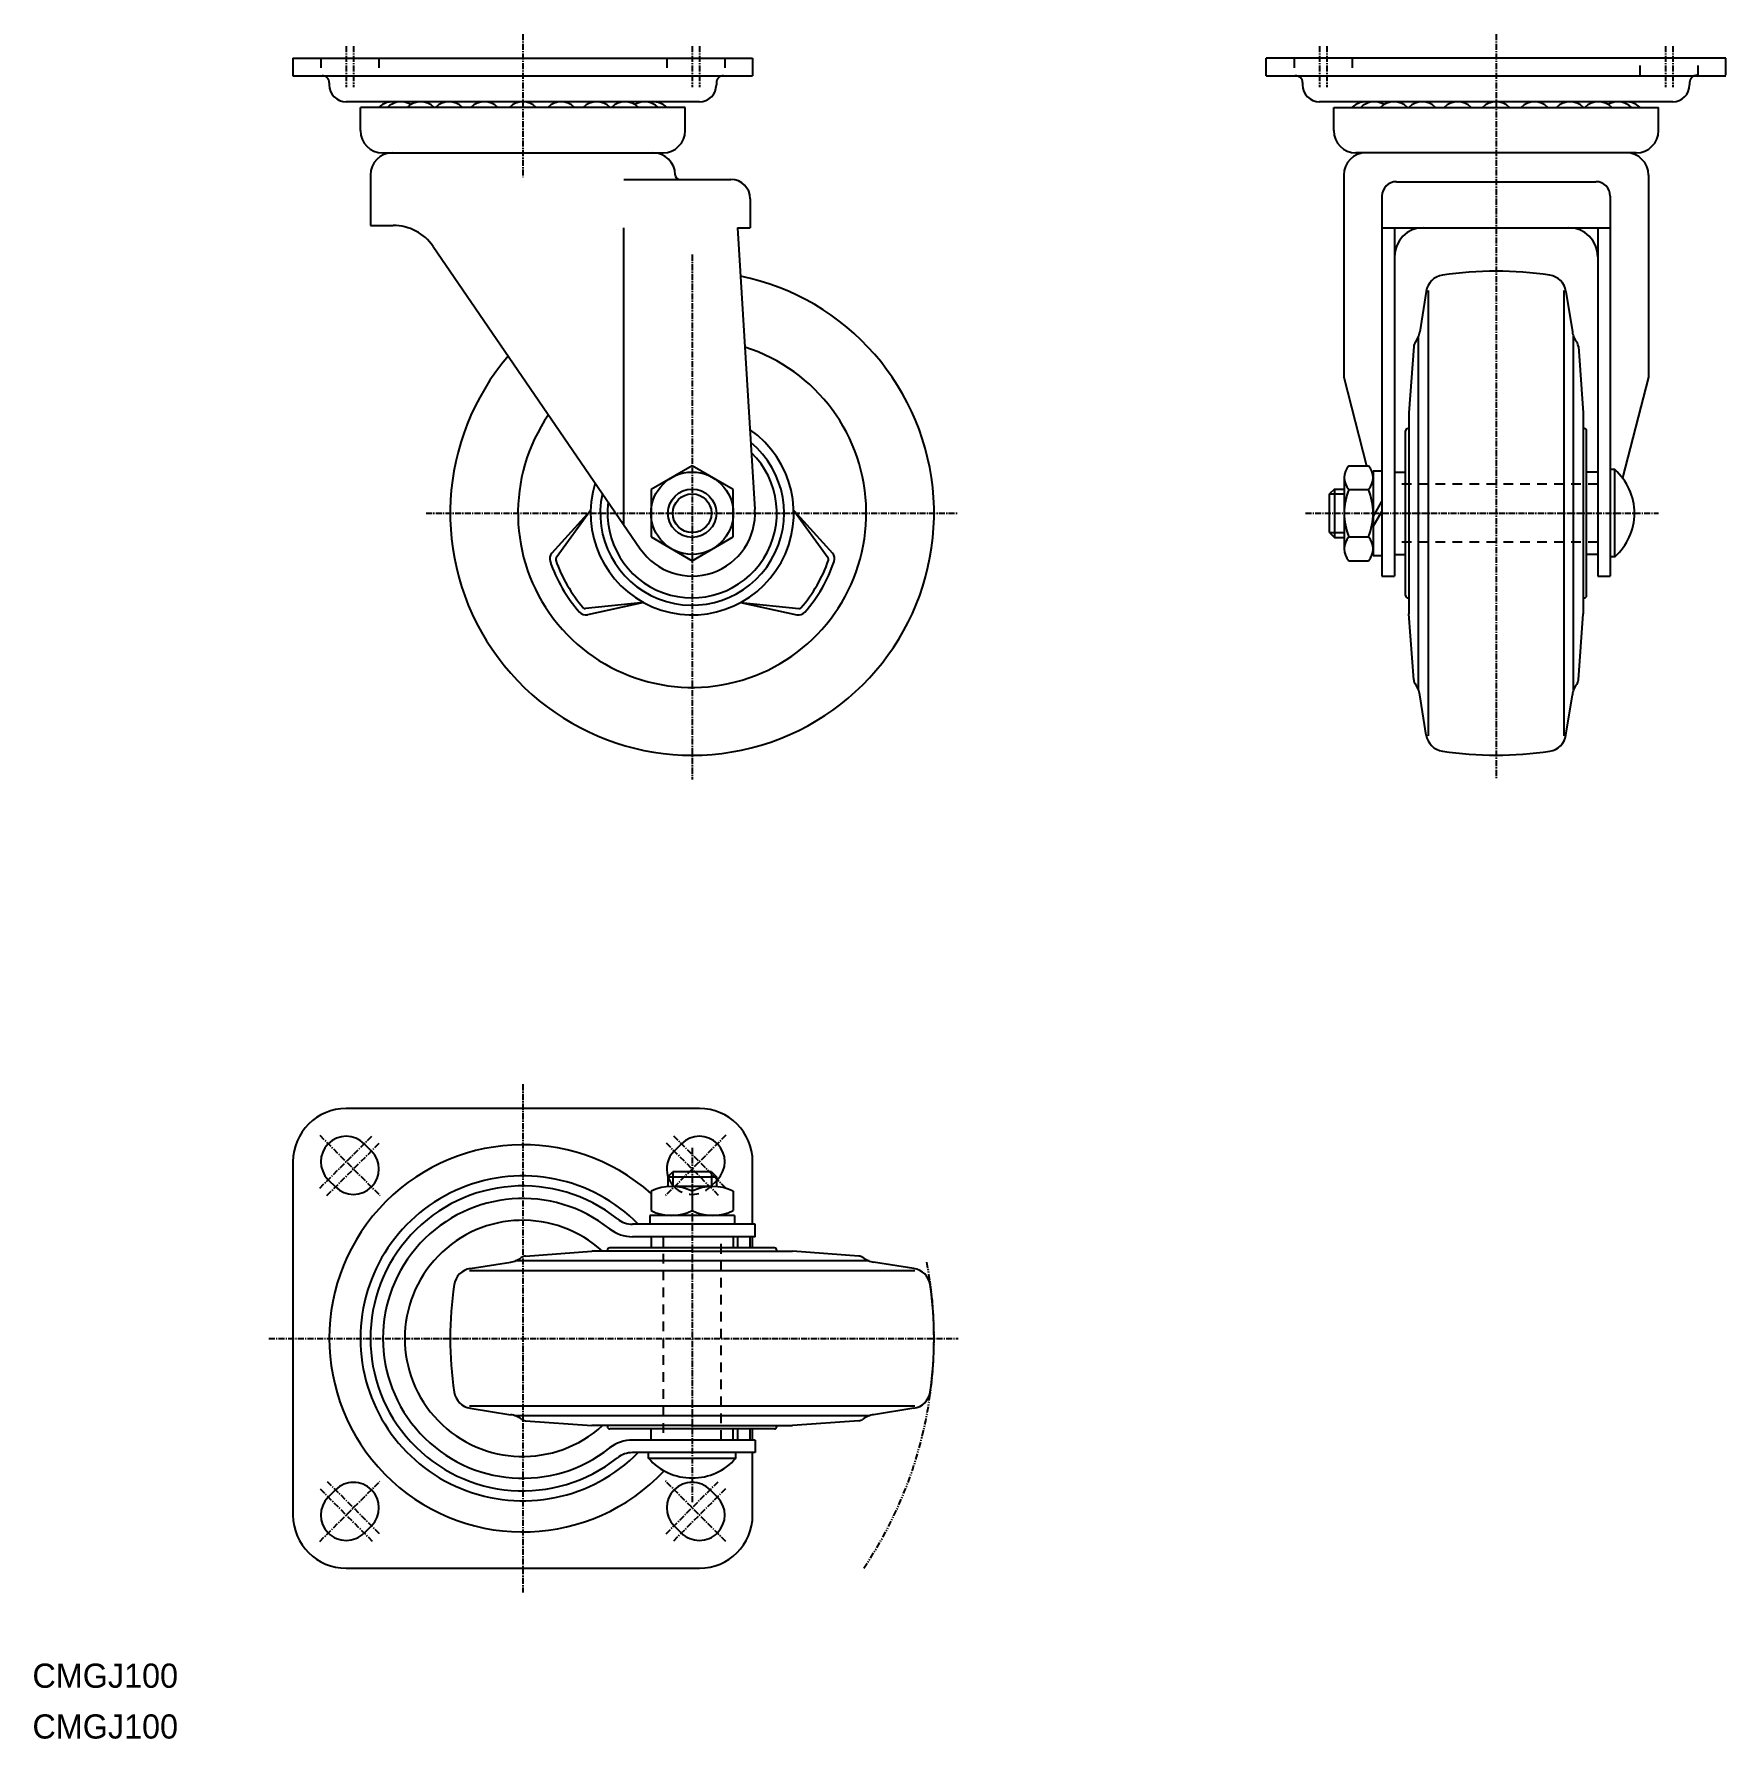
# Model space of a CAD drawing. Extents: x 0 to 350, y 0 to 352.
import ezdxf

# ---------------------------------------------------------------- set-up
doc = ezdxf.new("R2010")
doc.units = 0
for name, pattern in [('CENTER', [2, 1.25, -0.25, 0.25, -0.25]), ('DASHED', [3.5, 2, -1.5]), ('PHANTOM', [2.5, 1.25, -0.25, 0.25, -0.25, 0.25, -0.25])]:
    doc.linetypes.add(name, pattern=pattern)
doc.layers.get('0').update_dxf_attribs({"linetype": 'CONTINUOUS'})
doc.layers.add('CENTER', color=1, linetype='CENTER')

msp = doc.modelspace()

# ---------------------------------------------------------------- linework, layer by layer
at = {"color": 7, "linetype": 'CONTINUOUS'}
for p, q in [((53.85, 347.19), (53.85, 343.59)), ((53.85, 347.19), (148.85, 347.19)), ((148.85, 347.19), (148.85, 343.59)), ((350.01, 347.19), (255.01, 347.19)), ((255.01, 343.59), (255.01, 347.19)), ((350.01, 343.69), (350.01, 347.19)), ((53.85, 343.59), (148.85, 343.59)), ((61.35, 342.09), (61.35, 341.69)), ((141.35, 342.09), (141.35, 341.69)), ((255.01, 343.59), (350.01, 343.59)), ((262.51, 342.19), (262.51, 341.69)), ((342.51, 342.19), (342.51, 341.69)), ((137.85, 338.19), (64.85, 338.19)), ((339.01, 338.19), (266.01, 338.19)), ((134.91, 337.05), (67.78, 337.05)), ((67.78, 332.25), (67.78, 337.05)), ((134.91, 332.25), (134.91, 337.05)), ((268.95, 337.05), (336.08, 337.05)), ((268.95, 332.25), (268.95, 337.05)), ((336.08, 332.25), (336.08, 337.05)), ((72.38, 327.65), (130.35, 327.65)), ((331.48, 327.65), (273.55, 327.65)), ((69.85, 323.05), (69.85, 312.65)), ((122.21, 322.15), (144.35, 322.15)), ((271.01, 323.05), (271.01, 281.27)), ((281.91, 321.69), (323.11, 321.69)), ((334.01, 323.05), (334.01, 281.27)), ((148.35, 318.15), (148.35, 312.19)), ((278.91, 318.69), (278.91, 240.19)), ((326.11, 318.69), (326.11, 240.19)), ((69.85, 312.65), (74.58, 312.65)), ((122.21, 250.82), (122.21, 312.19)), ((145.75, 312.19), (148.35, 312.19)), ((145.75, 312.19), (149.32, 253.99)), ((278.91, 312.19), (326.11, 312.19)), ((281.51, 312.19), (281.51, 240.19)), ((323.51, 312.19), (323.51, 240.19)), ((82.83, 308.3), (125.62, 245.84)), ((288.07, 299.03), (286.75, 290.69)), ((288.51, 207.19), (288.51, 299.19)), ((316.51, 299.19), (316.51, 207.19)), ((316.96, 299.03), (318.28, 290.69)), ((286.51, 216.6), (286.51, 289.77)), ((318.51, 216.6), (318.51, 289.77)), ((285.5, 287.62), (284.51, 273.95)), ((319.53, 287.62), (320.51, 273.95)), ((271.01, 281.27), (275.75, 263)), ((334.01, 281.27), (328.63, 260.5)), ((284.51, 273.95), (284.51, 232.43)), ((320.51, 273.95), (320.51, 232.43)), ((283.81, 236.19), (283.81, 270.19)), ((284.51, 270.69), (284.31, 270.69)), ((320.51, 270.69), (320.71, 270.69)), ((321.21, 236.19), (321.21, 270.19)), ((136.35, 263), (127.85, 258.1)), ((144.85, 258.1), (136.35, 263)), ((272.11, 263), (276.11, 263)), ((277.11, 261.94), (277.11, 244.44)), ((277.11, 261.94), (278.91, 261.94)), ((281.51, 261.69), (283.81, 261.69)), ((323.51, 261.69), (321.21, 261.69)), ((327.05, 262.19), (326.11, 262.19)), ((327.05, 244.19), (327.05, 262.19)), ((127.85, 258.1), (127.85, 248.28)), ((144.85, 248.28), (144.85, 258.1)), ((269.11, 258.19), (268.11, 257.19)), ((268.11, 249.19), (268.11, 257.19)), ((269.11, 258.19), (271.11, 258.19)), ((269.11, 258.19), (269.11, 248.19)), ((271.11, 260.55), (271.11, 245.83)), ((272.11, 258.1), (276.11, 258.1)), ((115.35, 253.77), (107.34, 244.93)), ((115.35, 253.77), (108.24, 243.94)), ((157.34, 253.77), (165.36, 244.93)), ((157.34, 253.77), (164.45, 243.94)), ((277.11, 252.46), (278.91, 255.58)), ((277.11, 250.44), (278.91, 253.56)), ((127.85, 248.28), (136.35, 243.37)), ((136.35, 243.37), (144.85, 248.28)), ((268.11, 249.19), (269.11, 248.19)), ((269.11, 248.19), (271.11, 248.19)), ((272.11, 248.28), (276.11, 248.28)), ((272.11, 243.37), (276.11, 243.37)), ((277.11, 244.44), (278.91, 244.44)), ((281.51, 244.69), (283.81, 244.69)), ((323.51, 244.69), (321.21, 244.69)), ((327.05, 244.19), (326.11, 244.19)), ((278.91, 240.19), (281.51, 240.19)), ((323.51, 240.19), (326.11, 240.19)), ((126.35, 234.72), (114.28, 233.47)), ((126.35, 234.72), (114.69, 232.2)), ((146.34, 234.72), (158.41, 233.47)), ((146.34, 234.72), (158.01, 232.2)), ((284.51, 235.69), (284.31, 235.69)), ((320.51, 235.69), (320.71, 235.69)), ((285.5, 218.76), (284.51, 232.43)), ((319.53, 218.76), (320.51, 232.43)), ((288.07, 207.35), (286.75, 215.69)), ((316.96, 207.35), (318.28, 215.69)), ((137.85, 130.19), (64.85, 130.19)), ((61.13, 122.9), (61.13, 122.9)), ((68.56, 122.9), (70.06, 121.4)), ((134.13, 122.9), (132.63, 121.4)), ((141.56, 122.9), (141.56, 122.9)), ((53.85, 119.19), (53.85, 46.19)), ((131.35, 116.09), (132.35, 117.09)), ((140.35, 117.09), (132.35, 117.09)), ((140.35, 117.09), (141.35, 116.09)), ((148.85, 106.29), (148.85, 119.19)), ((61.13, 115.47), (62.63, 113.97)), ((70.06, 113.97), (70.06, 113.97)), ((127.85, 113.09), (127.85, 109.09)), ((131.35, 116.09), (131.35, 114.06)), ((131.35, 116.09), (141.35, 116.09)), ((140.6, 114.09), (132.1, 114.09)), ((132.63, 113.97), (132.63, 113.97)), ((136.35, 113.09), (136.35, 109.09)), ((141.35, 116.09), (141.35, 114.06)), ((141.56, 115.47), (141.35, 115.26)), ((144.85, 113.09), (144.85, 109.09)), ((149.35, 106.29), (124.02, 106.29)), ((145.1, 108.09), (127.6, 108.09)), ((127.6, 108.09), (127.6, 106.29)), ((145.1, 108.09), (145.1, 106.29)), ((149.35, 103.69), (149.35, 106.29)), ((149.35, 103.69), (124.02, 103.69)), ((127.85, 103.69), (127.85, 101.39)), ((144.85, 103.69), (144.85, 101.39)), ((145.75, 103.69), (145.75, 101.39)), ((148.35, 101.39), (148.35, 103.69)), ((148.85, 101.39), (148.85, 103.69)), ((172.93, 98.69), (99.76, 98.69)), ((101.92, 99.7), (115.59, 100.69)), ((136.35, 100.69), (115.59, 100.69)), ((118.85, 100.69), (118.85, 100.89)), ((153.35, 101.39), (119.35, 101.39)), ((136.35, 100.69), (157.11, 100.69)), ((153.85, 100.69), (153.85, 100.89)), ((170.78, 99.7), (157.11, 100.69)), ((90.35, 96.69), (182.35, 96.69)), ((90.5, 97.13), (98.85, 98.45)), ((182.19, 97.13), (173.85, 98.45)), ((182.35, 68.69), (90.35, 68.69)), ((90.5, 68.24), (98.85, 66.92)), ((182.19, 68.24), (173.85, 66.92)), ((172.93, 66.69), (99.76, 66.69)), ((101.92, 65.67), (115.59, 64.69)), ((136.35, 64.69), (115.59, 64.69)), ((118.85, 64.69), (118.85, 64.49)), ((153.35, 63.99), (119.35, 63.99)), ((127.85, 61.69), (127.85, 63.99)), ((136.35, 64.69), (157.11, 64.69)), ((144.85, 61.69), (144.85, 63.99)), ((145.75, 63.99), (145.75, 61.69)), ((148.35, 61.69), (148.35, 63.99)), ((148.85, 61.69), (148.85, 63.99)), ((153.85, 64.69), (153.85, 64.49)), ((170.78, 65.67), (157.11, 64.69)), ((149.35, 61.69), (124.02, 61.69)), ((149.35, 61.69), (149.35, 59.09)), ((149.35, 59.09), (124.02, 59.09)), ((127.35, 57.9), (127.35, 59.09)), ((145.35, 57.9), (127.35, 57.9)), ((145.35, 57.9), (145.35, 59.09)), ((148.85, 46.19), (148.85, 59.09)), ((61.13, 49.9), (62.63, 51.4)), ((70.06, 51.4), (70.06, 51.4)), ((132.63, 51.4), (132.63, 51.4)), ((141.56, 49.9), (140.06, 51.4)), ((61.13, 42.47), (61.13, 42.47)), ((68.56, 42.47), (70.06, 43.97)), ((134.13, 42.47), (132.63, 43.97)), ((141.56, 42.47), (141.56, 42.47)), ((64.85, 35.19), (137.85, 35.19))]:
    msp.add_line(p, q, dxfattribs=at)
at = {"color": 3, "linetype": 'DASHED'}
for p, q in [((59.6, 347.19), (59.6, 343.59)), ((71.6, 347.19), (71.6, 343.59)), ((131.1, 347.19), (131.1, 343.59)), ((143.1, 347.19), (143.1, 343.59)), ((260.76, 347.19), (260.76, 343.59)), ((272.76, 347.19), (272.76, 343.59)), ((332.26, 343.69), (332.26, 347.19)), ((344.26, 343.69), (344.26, 347.19)), ((323.51, 259.19), (281.51, 259.19)), ((323.51, 247.19), (281.51, 247.19)), ((141.35, 115.26), (140.06, 113.97)), ((130.35, 103.69), (130.35, 61.69)), ((142.35, 61.69), (142.35, 103.69))]:
    msp.add_line(p, q, dxfattribs=at)
at = {"color": 3, "linetype": 'CONTINUOUS'}
for p, q in [((268.11, 257.19), (271.11, 257.19)), ((268.11, 249.19), (271.11, 249.19)), ((132.35, 117.09), (132.35, 114.09)), ((140.35, 117.09), (140.35, 114.09))]:
    msp.add_line(p, q, dxfattribs=at)
at = {"color": 7, "linetype": 'CONTINUOUS'}
for radius in [8.5, 5]:
    msp.add_circle((136.35, 253.19), radius, dxfattribs=at)
at = {"color": 3, "linetype": 'CONTINUOUS'}
msp.add_circle((136.35, 253.19), 4, dxfattribs=at)
at = {"color": 7, "linetype": 'CONTINUOUS'}
for centre, radius, start, end in [((59.85, 342.09), 1.5, 359.82, 90.0003), ((142.85, 342.09), 1.5, 89.9997, 180.18), ((261.1, 342.17), 1.42, 0.6096, 93.3405), ((344.01, 342.19), 1.5, 89.9997, 180), ((64.85, 341.69), 3.5, 180, 270), ((74.35, 334.22), 3.97, 76.7763, 134.48), ((76.16, 334.22), 3.97, 59.1154, 134.48), ((80.24, 334.22), 3.97, 45.5202, 134.48), ((86.07, 334.22), 3.97, 45.5204, 134.48), ((93.41, 334.22), 3.97, 45.5204, 134.48), ((101.35, 334.22), 3.97, 45.5204, 134.48), ((109.28, 334.22), 3.97, 45.5204, 134.48), ((116.62, 334.22), 3.97, 45.5204, 134.48), ((122.46, 334.22), 3.97, 45.5202, 134.48), ((126.53, 334.22), 3.97, 45.5204, 120.885), ((128.35, 334.22), 3.97, 45.52, 103.224), ((137.85, 341.69), 3.5, 270, 0), ((266.01, 341.69), 3.5, 180, 270), ((275.51, 334.22), 3.97, 76.7763, 134.48), ((277.33, 334.22), 3.97, 59.1154, 134.48), ((281.4, 334.22), 3.97, 45.5202, 134.48), ((287.24, 334.22), 3.97, 45.5204, 134.48), ((294.58, 334.22), 3.97, 45.5204, 134.48), ((302.51, 334.22), 3.97, 45.5204, 134.48), ((310.45, 334.22), 3.97, 45.5204, 134.48), ((317.79, 334.22), 3.97, 45.5204, 134.48), ((323.62, 334.22), 3.97, 45.5202, 134.48), ((327.7, 334.22), 3.97, 45.5204, 120.885), ((329.51, 334.22), 3.97, 45.52, 103.224), ((339.01, 341.69), 3.5, 270, 0), ((72.38, 332.25), 4.6, 180, 270), ((130.31, 332.25), 4.6, 270, 0), ((273.55, 332.25), 4.6, 180, 270), ((331.48, 332.25), 4.6, 270, 0), ((74.45, 323.05), 4.6, 90, 180), ((128.25, 323.05), 4.6, 1.0232, 90), ((275.61, 323.05), 4.6, 90, 180), ((329.41, 323.05), 4.6, 0, 90), ((133.85, 323.15), 1, 181.023, 270), ((144.35, 318.15), 4, 0, 90), ((281.91, 318.69), 3, 90, 180), ((323.11, 318.69), 3, 0, 90), ((74.58, 302.65), 10, 34.4172, 90), ((287.51, 306.19), 6, 90, 180), ((317.51, 306.19), 6, 0, 90), ((302.51, 228.19), 75, 81.4915, 98.5085), ((136.35, 253.19), 50, 139.487, 78.4453), ((292.02, 298.41), 4, 98.5017, 171.038), ((313.01, 298.41), 4, 8.9621, 81.6266), ((281.81, 291.48), 5, 323.45, 351.038), ((323.21, 291.48), 5, 188.962, 216.55), ((136.35, 253.19), 36, 145.586, 72.3469), ((287.2, 287.49), 1.7, 143.45, 175.87), ((317.83, 287.49), 1.7, 4.1305, 36.5502), ((136.35, 253.19), 21, 162.664, 55.2686), ((136.35, 253.19), 19, 167.591, 50.3417), ((284.31, 270.19), 0.5, 90, 180), ((320.71, 270.19), 0.5, 0, 90), ((136.35, 253.19), 17.5, 172.392, 45.5398), ((274.62, 260.55), 3.51, 135.654, 224.346), ((273.6, 260.55), 3.51, 315.654, 44.3457), ((319.11, 253.19), 12, 311.41, 48.5904), ((283.65, 253.19), 12.54, 156.965, 203.035), ((264.57, 253.19), 12.54, 336.965, 23.0353), ((136.35, 253.19), 13, 214.417, 3.5155), ((274.62, 245.83), 3.51, 135.654, 224.346), ((273.6, 245.83), 3.51, 315.654, 44.3457), ((108.6, 243.78), 1.7, 137.807, 198.721), ((136.35, 253.19), 31, 198.706, 221.279), ((108.64, 243.65), 0.5, 144.096, 199.003), ((136.35, 253.19), 29.8, 198.995, 220.997), ((136.35, 253.19), 29.8, 318.995, 340.997), ((136.35, 253.19), 31, 318.706, 341.279), ((164.05, 243.65), 0.5, 340.997, 35.9037), ((164.1, 243.78), 1.7, 341.279, 42.193), ((284.31, 236.19), 0.5, 180, 270), ((320.71, 236.19), 0.5, 270, 0), ((114.33, 233.86), 1.7, 221.279, 282.193), ((114.23, 233.97), 0.5, 220.997, 275.904), ((158.37, 233.86), 1.7, 257.807, 318.721), ((158.46, 233.97), 0.5, 264.096, 319.003), ((287.2, 218.89), 1.7, 184.13, 216.55), ((317.83, 218.89), 1.7, 323.45, 355.87), ((281.81, 214.9), 5, 8.962, 36.5502), ((323.21, 214.9), 5, 143.45, 171.038), ((292.02, 207.97), 4, 188.962, 261.498), ((313.01, 207.97), 4, 278.373, 351.038), ((302.51, 278.19), 75, 261.491, 278.509), ((64.85, 119.19), 11, 90, 180), ((137.85, 119.19), 11, 0, 90), ((64.85, 119.19), 5.25, 45, 135), ((137.85, 119.19), 5.25, 45, 135), ((64.85, 119.19), 5.25, 135, 225), ((101.35, 82.69), 40, 48.509, 316.864), ((66.35, 117.69), 5.25, 315, 45), ((136.35, 117.69), 5.25, 135, 197.7528), ((137.85, 119.19), 5.25, 315, 45), ((101.35, 82.69), 33.57, 44.6715, 315.329), ((66.35, 117.69), 5.25, 225, 315), ((101.35, 82.69), 31.5, 51.5878, 308.412), ((132.1, 104.55), 9.53, 63.5189, 116.481), ((140.6, 104.55), 9.53, 63.5189, 116.481), ((101.35, 82.69), 28.9, 51.5878, 308.412), ((101.35, 82.69), 24.4, 47.5363, 312.464), ((124.02, 111.29), 5, 231.588, 270), ((132.1, 117.62), 9.53, 243.519, 296.481), ((140.6, 117.62), 9.53, 243.519, 296.481), ((124.02, 111.29), 7.6, 231.588, 270), ((98.06, 103.39), 5, 278.962, 306.55), ((102.05, 98), 1.7, 94.1305, 126.55), ((119.35, 100.89), 0.5, 90, 180), ((153.35, 100.89), 0.5, 0, 90), ((170.65, 98), 1.7, 53.4498, 85.8695), ((174.64, 103.39), 5, 233.45, 261.038), ((91.13, 93.18), 4, 98.9621, 171.627), ((181.57, 93.18), 4, 8.3734, 81.0378), ((161.35, 82.69), 75, 171.491, 188.509), ((111.35, 82.69), 75, 351.491, 8.5085), ((91.13, 72.19), 4, 188.502, 261.038), ((181.57, 72.19), 4, 278.962, 351.498), ((98.06, 61.98), 5, 53.4498, 81.038), ((102.05, 67.37), 1.7, 233.45, 265.87), ((119.35, 64.49), 0.5, 180, 270), ((153.35, 64.49), 0.5, 270, 0), ((170.65, 67.37), 1.7, 274.13, 306.55), ((174.64, 61.98), 5, 98.962, 126.55), ((124.02, 54.09), 7.6, 90, 128.412), ((124.02, 54.09), 5, 90, 128.412), ((136.35, 65.84), 12, 221.41, 318.59), ((66.35, 47.69), 5.25, 44.9997, 135), ((136.35, 47.69), 5.25, 45, 135.0003), ((64.85, 46.19), 5.25, 135, 224.9997), ((66.35, 47.69), 5.25, 315, 44.9997), ((136.35, 47.69), 5.25, 135.0003, 225), ((137.85, 46.19), 5.25, 315.0003, 45), ((64.85, 46.19), 11, 180, 270), ((137.85, 46.19), 11, 270, 0), ((64.85, 46.19), 5.25, 224.9997, 315), ((137.85, 46.19), 5.25, 225, 315.0003)]:
    msp.add_arc(centre, radius, start, end, dxfattribs=at)
at = {"color": 3, "linetype": 'DASHED'}
for start, end in [(197.7528, 225), (225, 315)]:
    msp.add_arc((136.35, 117.69), 5.25, start, end, dxfattribs=at)
at = {"color": 3, "linetype": 'PHANTOM'}
msp.add_arc((101.35, 82.69), 85, 326.0255, 10.8498, dxfattribs=at)
at = {"layer": 'CENTER', "color": 1, "linetype": 'CENTER'}
for p, q in [((64.85, 349.69), (64.85, 341.19)), ((66.35, 349.69), (66.35, 341.19)), ((101.35, 352.19), (101.35, 322.65)), ((136.35, 349.69), (136.35, 341.19)), ((137.85, 349.69), (137.85, 341.19)), ((266.01, 349.69), (266.01, 341.19)), ((267.51, 349.69), (267.51, 341.19)), ((302.51, 352.19), (302.51, 198.19)), ((337.51, 349.69), (337.51, 341.19)), ((339.01, 349.69), (339.01, 341.19)), ((136.35, 306.62), (136.35, 198.19)), ((81.35, 253.19), (191.35, 253.19)), ((263.11, 253.19), (336.11, 253.19)), ((101.35, 135.19), (101.35, 30.19)), ((59.37, 124.67), (71.83, 112.21)), ((59.37, 113.71), (70.33, 124.67)), ((143.33, 124.67), (130.87, 112.21)), ((143.33, 113.71), (132.37, 124.67)), ((60.87, 112.21), (71.83, 123.17)), ((141.83, 112.21), (130.87, 123.17)), ((136.35, 122.09), (136.35, 48.84)), ((48.85, 82.69), (191.35, 82.69)), ((59.37, 40.71), (71.83, 53.17)), ((71.73, 42.31), (60.97, 53.07)), ((143.33, 40.71), (130.87, 53.17)), ((130.97, 42.31), (141.73, 53.07)), ((59.47, 51.57), (70.23, 40.81)), ((143.23, 51.57), (132.47, 40.81))]:
    msp.add_line(p, q, dxfattribs=at)
at = {"layer": 'CENTER', "color": 7, "linetype": 'CONTINUOUS'}
for p, q in [((70.06, 51.4), (70.06, 51.4)), ((132.63, 51.4), (132.63, 51.4)), ((61.13, 42.47), (61.13, 42.47)), ((141.56, 42.47), (141.56, 42.47))]:
    msp.add_line(p, q, dxfattribs=at)

# ---------------------------------------------------------------- texts
for p in [(0, 10.49), (0, 0)]:
    msp.add_text('CMGJ100', height=5).set_placement(p)

doc.saveas('drawing.dxf')
